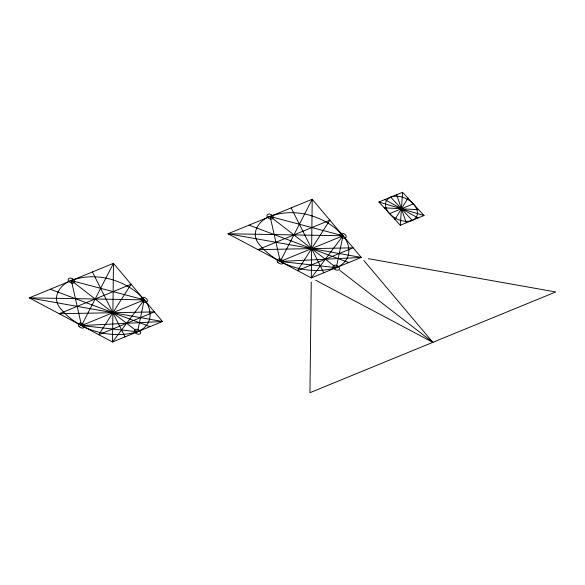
<?xml version="1.0" encoding="UTF-8"?>
<svg xmlns="http://www.w3.org/2000/svg" width="585" height="585" viewBox="0 0 585 585"><rect width="100%" height="100%" fill="white"/><g stroke="black" fill="none" stroke-linecap="round" stroke-linejoin="round"><path stroke-width="0.88" d="M311.242 282.058L309.948 392.696L555.75 291.959L368.301 258.68M400.33 225.232L402.575 192.304L378.875 202.022L400.33 225.232L424.03 215.521L402.575 192.304M137.526 331.761L144.246 299.856L141.307 296.646A44.606 29.206 27 0 0 129.958 287.63C113.863 277.743 93.578 273.773 75.26 279.199C62.741 281.458 50.507 295.476 59.78 307.593C77.374 330.064 110.287 339.892 137.526 331.761A42.025 27.517 27 0 0 145.438 326.467C152.758 319.161 150.828 306.964 144.246 299.856L71.355 280.603L81.52 325.56L137.526 331.761L71.355 280.603M336.28 267.667L343 235.762L340.06 232.552A44.606 29.206 27 0 0 328.711 223.536C312.617 213.649 292.339 209.679 274.021 215.112C261.495 217.364 249.261 231.382 258.541 243.499C276.135 265.97 309.048 275.798 336.28 267.667A42.025 27.517 27 0 0 344.192 262.38C351.512 255.067 349.581 242.87 343 235.762L270.109 216.508L280.273 261.466L336.28 267.667L270.109 216.508M81.52 325.56L113.461 263.352L162.506 321.523L112.539 341.998L29.25 297.86L113.461 263.352L112.539 341.998L144.246 299.856L29.25 297.86L162.506 321.523L81.52 325.56L144.246 299.856M280.273 261.466L312.214 199.258L361.267 257.429L311.293 277.904L228.004 233.766L312.214 199.258L311.293 277.904L343 235.762L228.004 233.766L361.267 257.429L280.273 261.466L343 235.762M394.963 219.426L407.935 198.11M389.603 213.627L413.303 203.909M384.235 207.821L418.663 209.715M378.875 202.022L424.03 215.521M249.056 225.137L348.77 262.548M50.303 289.231L150.016 326.642M315.688 280.237L432.849 342.327L363.855 260.5M384.798 199.595L418.107 217.949M339.775 270.365L432.849 342.327M390.721 197.167L412.176 220.377M291.162 207.887L323.79 272.786M92.408 271.974L125.029 336.88M396.652 194.739L406.253 222.805M131.106 284.273L98.785 334.708L154.411 311.915L59.209 313.736L131.106 284.273M329.86 220.179L297.538 270.614L353.164 247.821L257.963 249.641L329.86 220.179M389.347 213.349A17.016 11.144 27 0 0 416.549 216.625A17.016 11.144 27 0 0 398.458 196.333A17.016 11.144 27 0 0 389.347 213.349M267.659 217.401A3.415 2.238 27 0 0 273.129 218.11A3.415 2.238 27 0 0 269.546 214.022A3.415 2.238 27 0 0 267.659 217.401M333.823 268.559A3.415 2.238 27 0 0 339.3 269.268A3.415 2.238 27 0 0 335.717 265.173A3.415 2.238 27 0 0 333.823 268.559M277.824 262.358A3.415 2.238 27 0 0 283.294 263.067A3.415 2.238 27 0 0 279.71 258.972A3.415 2.238 27 0 0 277.824 262.358M340.543 236.654A3.415 2.238 27 0 0 346.02 237.364A3.415 2.238 27 0 0 342.437 233.269A3.415 2.238 27 0 0 340.543 236.654M68.898 281.495A3.415 2.238 27 0 0 74.375 282.204A3.415 2.238 27 0 0 70.792 278.109A3.415 2.238 27 0 0 68.898 281.495M135.069 332.653A3.415 2.238 27 0 0 140.539 333.362A3.415 2.238 27 0 0 136.963 329.267A3.415 2.238 27 0 0 135.069 332.653M79.063 326.452A3.415 2.238 27 0 0 84.54 327.161A3.415 2.238 27 0 0 80.957 323.066A3.415 2.238 27 0 0 79.063 326.452M141.789 300.748A3.415 2.238 27 0 0 147.259 301.458A3.415 2.238 27 0 0 143.683 297.363A3.415 2.238 27 0 0 141.789 300.748"/></g></svg>
